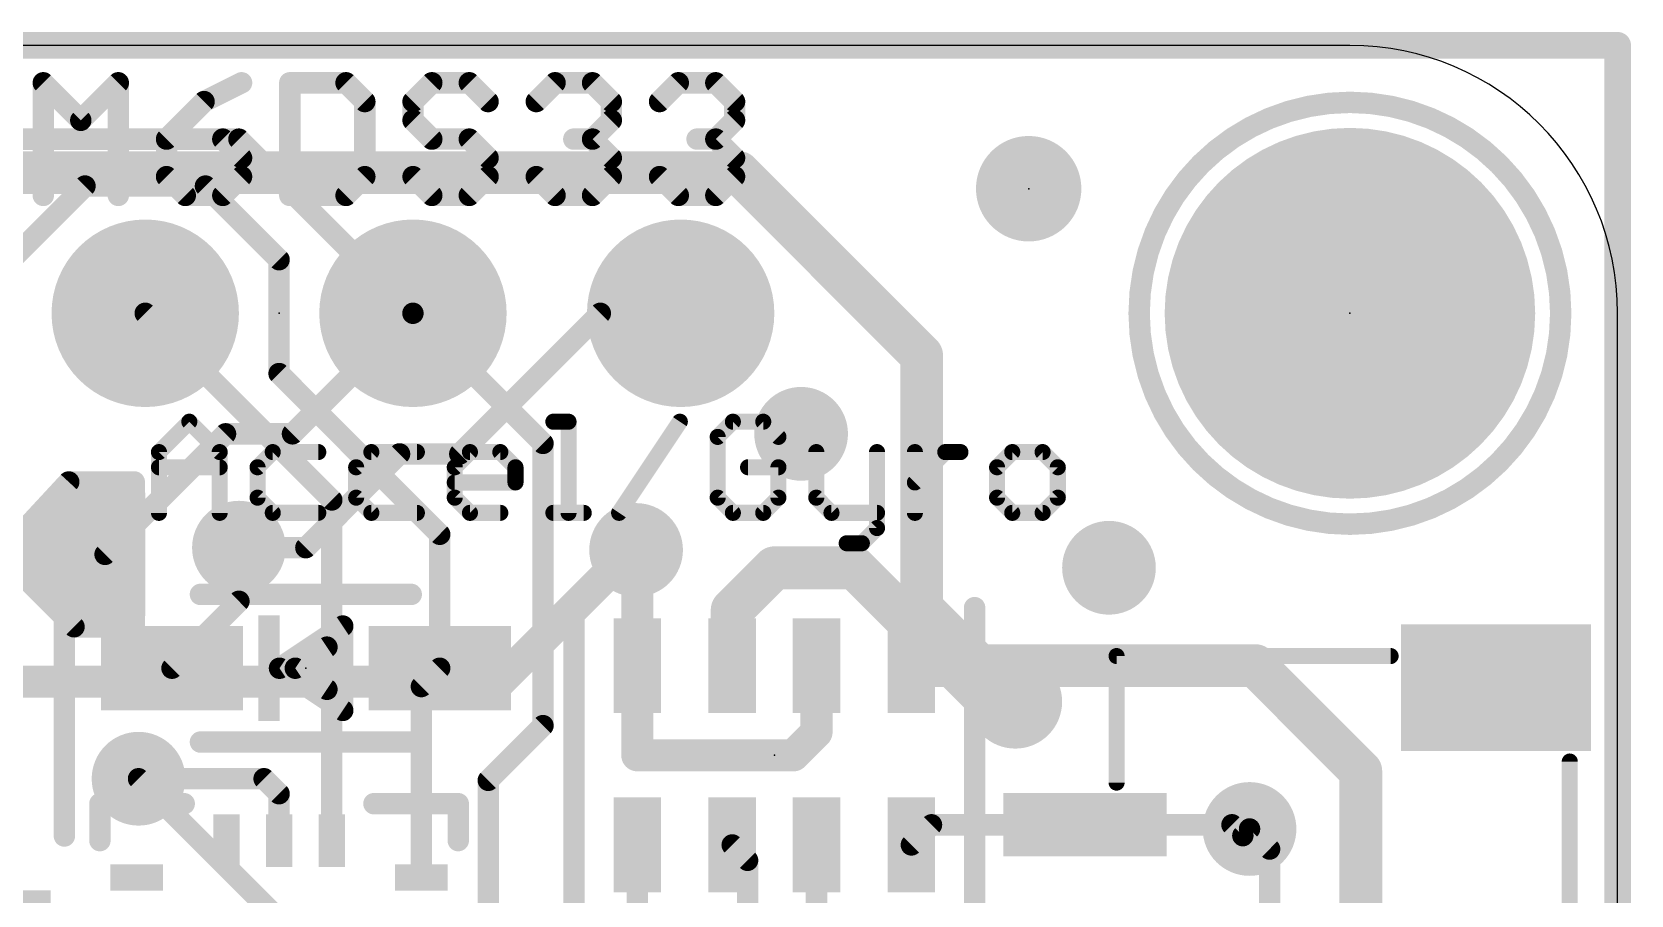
# Model space of a CAD drawing. Extents: x -0.1 to 25.5, y -0.1 to 17.9.
# Drawn here: x 10.36 to 25.53, y 9.72 to 17.91 of the extents above; entities that cross this region are included whole.
import ezdxf

# ---------------------------------------------------------------- set-up
doc = ezdxf.new("R2010")
doc.units = 0
for name, color, linetype in [('1', 12, 'CONTINUOUS'), ('16', 5, 'CONTINUOUS'), ('17', 110, 'CONTINUOUS'), ('18', 110, 'CONTINUOUS'), ('20', 53, 'CONTINUOUS'), ('21', 40, 'CONTINUOUS'), ('23', 40, 'CONTINUOUS')]:
    doc.layers.add(name, color=color, linetype=linetype)

# ---------------------------------------------------------------- blocks, each defined once
blk = doc.blocks.new('RECT121920X243840R50')
at = {"const_width": 0.1905}
blk.add_lwpolyline([(0.2858, -0.5715), (0.2858, 0.5715, 0.4142), (0.1905, 0.6668), (-0.1905, 0.6668, 0.4142), (-0.2858, 0.5715), (-0.2858, -0.5715, 0.4142), (-0.1905, -0.6668), (0.1905, -0.6668, 0.4142)], format="xyb", close=True, dxfattribs=at)
blk.add_solid([(-0.2159, -0.5969), (0.2159, -0.5969), (-0.2159, 0.5969), (0.2159, 0.5969)])
blk = doc.blocks.new('RECT')
blk.add_solid([(-0.5, -0.5), (0.5, -0.5), (-0.5, 0.5), (0.5, 0.5)])
blk = doc.blocks.new('PIE')
at = {"const_width": 0.5}
blk.add_lwpolyline([(0, -0.25, 1), (0, 0.25, 1), (0, -0.25)], format="xyb", dxfattribs=at)
blk = doc.blocks.new('ROUNDP')
at = {"const_width": 0.5}
blk.add_lwpolyline([(0, -0.25, 1), (0, 0.25, 1), (0, -0.25)], format="xyb", dxfattribs=at)
blk = doc.blocks.new('ROUNDV')
at = {"const_width": 0.5}
blk.add_lwpolyline([(0, -0.25, 1), (0, 0.25, 1), (0, -0.25)], format="xyb", dxfattribs=at)

msp = doc.modelspace()

# ---------------------------------------------------------------- linework, layer by layer
at = {"layer": '1'}
for points, const_width in [([(0, 17.78), (25.4, 17.78)], 0.254), ([(25.4, 17.78), (25.4, 0)], 0.254), ([(8.7976, 16.891), (12.319, 16.891)], 0.2032), ([(12.319, 16.891), (13.97, 15.24)], 0.2032), ([(10.8585, 16.4465), (10.0965, 15.6845)], 0.2032), ([(12.0015, 16.4465), (10.8585, 16.4465)], 0.2032), ([(12.7, 15.748), (12.0015, 16.4465)], 0.2032), ([(12.7, 14.6685), (12.7, 15.748)], 0.2032), ([(13.2, 13.47), (11.43, 15.24)], 0.2032), ([(15.2038, 14.0062), (13.97, 15.24)], 0.2032), ([(14.224, 13.1445), (12.7, 14.6685)], 0.2032), ([(15.2038, 11.3303), (15.2038, 14.0062)], 0.2032), ([(13.2, 10.24), (13.2, 13.47)], 0.2032), ([(14.224, 11.8745), (14.224, 13.1445)], 0.2032), ([(12.319, 13.0175), (12.319, 12.5095)], 0.2032), ([(16.0873, 12.9957), (16.099, 12.984)], 0.3048), ([(16.099, 12.984), (16.099, 11.899)], 0.3048), ([(16.999, 12.427), (17.399, 12.827)], 0.4064), ([(17.399, 12.827), (18.161, 12.827)], 0.4064), ([(18.161, 12.827), (18.699, 12.289)], 0.4064), ([(11.684, 11.8745), (12.319, 12.5095)], 0.2032), ([(16.999, 11.899), (16.999, 12.427)], 0.4064), ([(18.699, 12.289), (19.431, 11.557)], 0.4064), ([(18.699, 12.289), (18.699, 11.899)], 0.4064), ([(16.099, 11.899), (16.099, 11.049)], 0.3048), ([(17.799, 11.2671), (17.799, 11.899)], 0.3048), ([(21.9623, 11.899), (18.699, 11.899)], 0.4064), ([(22.9631, 10.8981), (21.9623, 11.899)], 0.4064), ([(14.05, 11.7005), (14.224, 11.8745)], 0.2032), ([(14.05, 9.89), (14.05, 11.7005)], 0.2032), ([(19.685, 11.557), (19.431, 11.557)], 0.4064), ([(15.2038, 11.3303), (14.685, 10.8115)], 0.2032), ([(17.5809, 11.049), (17.799, 11.2671)], 0.3048), ([(16.099, 11.049), (17.5809, 11.049)], 0.3048), ([(22.9631, 8.9931), (22.9631, 10.8981)], 0.4064), ([(12.5577, 10.8268), (11.3665, 10.8268)], 0.2032), ([(12.7, 10.6845), (12.5577, 10.8268)], 0.2032), ([(12.7, 10.24), (12.7, 10.6845)], 0.2032), ([(14.685, 10.8115), (14.685, 9.5805)], 0.2032), ([(18.89, 10.39), (18.699, 10.199)], 0.2032), ([(20.346, 10.39), (18.89, 10.39)], 0.2032), ([(20.346, 10.39), (21.741, 10.39)], 0.2032), ([(21.741, 10.39), (21.844, 10.287)], 0.2032), ([(21.844, 10.287), (21.9075, 10.3505)], 0.2032), ([(16.099, 10.199), (16.099, 9.241)], 0.2032), ([(16.999, 10.199), (17.145, 10.053)], 0.2032), ([(17.799, 9.2957), (17.799, 10.199)], 0.2032), ([(17.145, 10.053), (17.145, 8.89)], 0.2032)]:
    msp.add_lwpolyline(points, dxfattribs=dict(at, const_width=const_width))
for points, const_width in [([(25.4635, 17.78, 1), (25.3365, 17.78)], 0.127), ([(25.4, 17.7165, 1), (25.4, 17.8435)], 0.127), ([(12.3549, 16.9269, 1), (12.2831, 16.8551)], 0.1016), ([(12.319, 16.8402, 1), (12.319, 16.9418)], 0.1016), ([(10.8585, 16.4973, 1), (10.8585, 16.3957)], 0.1016), ([(10.8944, 16.4106, 1), (10.8226, 16.4824)], 0.1016), ([(12.0374, 16.4824, 1), (11.9656, 16.4106)], 0.1016), ([(12.0015, 16.3957, 1), (12.0015, 16.4973)], 0.1016), ([(12.7508, 15.748, 1), (12.6492, 15.748)], 0.1016), ([(12.6641, 15.7121, 1), (12.7359, 15.7839)], 0.1016), ([(11.4659, 15.2759, 1), (11.3941, 15.2041)], 0.1016), ([(14.0059, 15.2759, 1), (13.9341, 15.2041)], 0.1016), ([(13.9341, 15.2041, 1), (14.0059, 15.2759)], 0.1016), ([(12.7359, 14.7044, 1), (12.6641, 14.6326)], 0.1016), ([(12.6492, 14.6685, 1), (12.7508, 14.6685)], 0.1016), ([(15.2546, 14.0062, 1), (15.153, 14.0062)], 0.1016), ([(15.1679, 13.9703, 1), (15.2397, 14.0421)], 0.1016), ([(13.2508, 13.47, 1), (13.1492, 13.47)], 0.1016), ([(13.1641, 13.4341, 1), (13.2359, 13.5059)], 0.1016), ([(14.2748, 13.1445, 1), (14.1732, 13.1445)], 0.1016), ([(14.1881, 13.1086, 1), (14.2599, 13.1804)], 0.1016), ([(12.3698, 13.0175, 1), (12.2682, 13.0175)], 0.1016), ([(16.1412, 13.0495, 1), (16.0335, 12.9418)], 0.1524), ([(16.1752, 12.984, 1), (16.0228, 12.984)], 0.1524), ([(16.0451, 12.9301, 1), (16.1529, 13.0379)], 0.1524), ([(17.399, 12.9286, 1), (17.399, 12.7254)], 0.2032), ([(17.4708, 12.7552, 1), (17.3272, 12.8988)], 0.2032), ([(18.2328, 12.8988, 1), (18.0892, 12.7552)], 0.2032), ([(18.161, 12.7254, 1), (18.161, 12.9286)], 0.2032), ([(12.3549, 12.4736, 1), (12.2831, 12.5454)], 0.1016), ([(17.1006, 12.427, 1), (16.8974, 12.427)], 0.2032), ([(16.9272, 12.4988, 1), (17.0708, 12.3552)], 0.2032), ([(12.2682, 12.5095, 1), (12.3698, 12.5095)], 0.1016), ([(18.8006, 12.289, 1), (18.5974, 12.289)], 0.2032), ([(18.7708, 12.3608, 1), (18.6272, 12.2172)], 0.2032), ([(18.6272, 12.2172, 1), (18.7708, 12.3608)], 0.2032), ([(16.1752, 11.899, 1), (16.0228, 11.899)], 0.1524), ([(16.8974, 11.899, 1), (17.1006, 11.899)], 0.2032), ([(17.8752, 11.899, 1), (17.7228, 11.899)], 0.1524), ([(18.699, 12.0006, 1), (18.699, 11.7974)], 0.2032), ([(18.5974, 11.899, 1), (18.8006, 11.899)], 0.2032), ([(22.0341, 11.9708, 1), (21.8904, 11.8272)], 0.2032), ([(21.9623, 11.7974, 1), (21.9623, 12.0006)], 0.2032), ([(11.6481, 11.9104, 1), (11.7199, 11.8386)], 0.1016), ([(14.1732, 11.8745, 1), (14.2748, 11.8745)], 0.1016), ([(14.2599, 11.8386, 1), (14.1881, 11.9104)], 0.1016), ([(16.0228, 11.899, 1), (16.1752, 11.899)], 0.1524), ([(14.1008, 11.7005, 1), (13.9992, 11.7005)], 0.1016), ([(14.0141, 11.7364, 1), (14.0859, 11.6646)], 0.1016), ([(19.431, 11.6586, 1), (19.431, 11.4554)], 0.2032), ([(19.3592, 11.4852, 1), (19.5028, 11.6288)], 0.2032), ([(19.685, 11.4554, 1), (19.685, 11.6586)], 0.2032), ([(15.153, 11.3303, 1), (15.2546, 11.3303)], 0.1016), ([(15.2397, 11.2944, 1), (15.1679, 11.3662)], 0.1016), ([(17.8529, 11.2132, 1), (17.7451, 11.321)], 0.1524), ([(17.7228, 11.2671, 1), (17.8752, 11.2671)], 0.1524), ([(16.099, 11.1252, 1), (16.099, 10.9728)], 0.1524), ([(16.0228, 11.049, 1), (16.1752, 11.049)], 0.1524), ([(17.527, 11.1029, 1), (17.6348, 10.9951)], 0.1524), ([(17.5809, 10.9728, 1), (17.5809, 11.1252)], 0.1524), ([(23.0647, 10.8981, 1), (22.8615, 10.8981)], 0.2032), ([(11.3665, 10.8776, 1), (11.3665, 10.776)], 0.1016), ([(12.5936, 10.8627, 1), (12.5218, 10.7909)], 0.1016), ([(12.5577, 10.776, 1), (12.5577, 10.8776)], 0.1016), ([(22.8913, 10.8263, 1), (23.035, 10.97)], 0.2032), ([(12.7508, 10.6845, 1), (12.6492, 10.6845)], 0.1016), ([(14.7358, 10.8115, 1), (14.6342, 10.8115)], 0.1016), ([(14.6491, 10.8474, 1), (14.7209, 10.7756)], 0.1016), ([(12.6641, 10.6486, 1), (12.7359, 10.7204)], 0.1016), ([(18.89, 10.4408, 1), (18.89, 10.3392)], 0.1016), ([(18.9259, 10.3541, 1), (18.8541, 10.4259)], 0.1016), ([(20.346, 10.4408, 1), (20.346, 10.3392)], 0.1016), ([(20.346, 10.3392, 1), (20.346, 10.4408)], 0.1016), ([(21.7769, 10.4259, 1), (21.7051, 10.3541)], 0.1016), ([(21.741, 10.3392, 1), (21.741, 10.4408)], 0.1016), ([(21.8081, 10.3229, 1), (21.8799, 10.2511)], 0.1016), ([(21.8081, 10.2511, 1), (21.8799, 10.3229)], 0.1016), ([(21.9434, 10.3146, 1), (21.8716, 10.3864)], 0.1016), ([(12.6492, 10.24, 1), (12.7508, 10.24)], 0.1016), ([(13.1492, 10.24, 1), (13.2508, 10.24)], 0.1016), ([(16.1498, 10.199, 1), (16.0482, 10.199)], 0.1016), ([(17.0349, 10.2349, 1), (16.9631, 10.1631)], 0.1016), ([(17.8498, 10.199, 1), (17.7482, 10.199)], 0.1016), ([(18.6631, 10.2349, 1), (18.7349, 10.1631)], 0.1016), ([(17.1958, 10.053, 1), (17.0942, 10.053)], 0.1016), ([(17.1091, 10.0171, 1), (17.1809, 10.0889)], 0.1016), ([(13.9992, 9.89, 1), (14.1008, 9.89)], 0.1016)]:
    msp.add_lwpolyline(points, format="xyb", dxfattribs=dict(at, const_width=const_width))
at = {"layer": '16'}
for points, const_width in [([(0, 17.78), (25.4, 17.78)], 0.254), ([(25.4, 17.78), (25.4, 0)], 0.254), ([(7.3691, 16.5735), (17.0636, 16.5735)], 0.4064), ([(17.0636, 16.5735), (18.796, 14.8411)], 0.4064), ([(13.97, 15.24), (12.827, 14.097)], 0.2032), ([(15.748, 15.24), (14.4145, 13.9065)], 0.2032), ([(16.51, 15.24), (15.748, 15.24)], 0.2032), ([(18.796, 14.8411), (18.796, 12.446)], 0.4064), ([(12.192, 14.097), (11.049, 12.954)], 0.2032), ([(12.827, 14.097), (12.192, 14.097)], 0.2032), ([(13.843, 13.9065), (12.954, 13.0175)], 0.2032), ([(14.4145, 13.9065), (13.843, 13.9065)], 0.2032), ([(10.7045, 13.6406), (10.0679, 12.954)], 0.2032), ([(10.6802, 13.6144), (11.326, 13.6144)], 0.2032), ([(11.326, 13.6406), (10.7045, 13.6406)], 0.2032), ([(11.326, 12.2674), (11.326, 13.6406)], 0.2032), ([(10.4918, 13.4112), (11.326, 13.4112)], 0.2032), ([(10.3034, 13.208), (11.326, 13.208)], 0.2032), ([(10.0679, 12.954), (10.7545, 12.2674)], 0.2032), ([(10.115, 13.0048), (11.326, 13.0048)], 0.2032), ([(12.319, 13.0175), (12.954, 13.0175)], 0.2032), ([(14.7955, 11.7475), (16.0655, 13.0175)], 0.3048), ([(16.0873, 12.9957), (16.0655, 13.0175)], 0.3048), ([(10.2203, 12.8016), (11.326, 12.8016)], 0.2032), ([(10.4235, 12.5984), (11.326, 12.5984)], 0.2032), ([(18.796, 12.446), (19.685, 11.557)], 0.4064), ([(10.6267, 12.3952), (11.326, 12.3952)], 0.2032), ([(10.7545, 12.2674), (11.326, 12.2674)], 0.2032), ([(14.7955, 11.7475), (9.017, 11.7475)], 0.3048), ([(11.3665, 10.8268), (19.05, 3.1433)], 0.2032), ([(21.9075, 10.3505), (22.098, 10.16)], 0.2032), ([(22.098, 10.16), (22.098, 4.7727)], 0.2032)]:
    msp.add_lwpolyline(points, dxfattribs=dict(at, const_width=const_width))
for points, const_width in [([(25.4635, 17.78, 1), (25.3365, 17.78)], 0.127), ([(25.4, 17.7165, 1), (25.4, 17.8435)], 0.127), ([(17.1355, 16.6453, 1), (16.9918, 16.5017)], 0.2032), ([(17.0636, 16.4719, 1), (17.0636, 16.6751)], 0.2032), ([(14.0059, 15.2041, 1), (13.9341, 15.2759)], 0.1016), ([(15.748, 15.2908, 1), (15.748, 15.1892)], 0.1016), ([(15.7839, 15.2041, 1), (15.7121, 15.2759)], 0.1016), ([(16.51, 15.1892, 1), (16.51, 15.2908)], 0.1016), ([(18.8976, 14.8411, 1), (18.6944, 14.8411)], 0.2032), ([(18.7242, 14.7693, 1), (18.8678, 14.913)], 0.2032), ([(12.192, 14.1478, 1), (12.192, 14.0462)], 0.1016), ([(12.2279, 14.0611, 1), (12.1561, 14.1329)], 0.1016), ([(12.7911, 14.1329, 1), (12.8629, 14.0611)], 0.1016), ([(12.827, 14.0462, 1), (12.827, 14.1478)], 0.1016), ([(13.843, 13.9573, 1), (13.843, 13.8557)], 0.1016), ([(13.8789, 13.8706, 1), (13.8071, 13.9424)], 0.1016), ([(14.3786, 13.9424, 1), (14.4504, 13.8706)], 0.1016), ([(14.4145, 13.8557, 1), (14.4145, 13.9573)], 0.1016), ([(10.6802, 13.6652, 1), (10.6802, 13.5636)], 0.1016), ([(10.7045, 13.6914, 1), (10.7045, 13.5898)], 0.1016), ([(10.7418, 13.6061, 1), (10.6672, 13.6751)], 0.1016), ([(11.3768, 13.6406, 1), (11.2752, 13.6406)], 0.1016), ([(11.326, 13.5898, 1), (11.326, 13.6914)], 0.1016), ([(11.326, 13.5636, 1), (11.326, 13.6652)], 0.1016), ([(10.4918, 13.462, 1), (10.4918, 13.3604)], 0.1016), ([(11.326, 13.3604, 1), (11.326, 13.462)], 0.1016), ([(11.326, 13.1572, 1), (11.326, 13.2588)], 0.1016), ([(11.326, 12.954, 1), (11.326, 13.0556)], 0.1016), ([(12.319, 13.0683, 1), (12.319, 12.9667)], 0.1016), ([(12.9181, 13.0534, 1), (12.9899, 12.9816)], 0.1016), ([(12.954, 12.9667, 1), (12.954, 13.0683)], 0.1016), ([(16.1194, 13.0714, 1), (16.0116, 12.9636)], 0.1524), ([(16.1194, 12.9636, 1), (16.0116, 13.0714)], 0.1524), ([(16.0335, 12.9418, 1), (16.1412, 13.0495)], 0.1524), ([(11.0131, 12.9899, 1), (11.0849, 12.9181)], 0.1016), ([(11.326, 12.7508, 1), (11.326, 12.8524)], 0.1016), ([(10.4235, 12.6492, 1), (10.4235, 12.5476)], 0.1016), ([(11.326, 12.5476, 1), (11.326, 12.6492)], 0.1016), ([(18.8678, 12.5178, 1), (18.7242, 12.3742)], 0.2032), ([(10.6267, 12.446, 1), (10.6267, 12.3444)], 0.1016), ([(11.326, 12.3444, 1), (11.326, 12.446)], 0.1016), ([(18.6944, 12.446, 1), (18.8976, 12.446)], 0.2032), ([(10.7545, 12.3182, 1), (10.7545, 12.2166)], 0.1016), ([(10.7186, 12.2315, 1), (10.7904, 12.3033)], 0.1016), ([(11.2752, 12.2674, 1), (11.3768, 12.2674)], 0.1016), ([(11.326, 12.2166, 1), (11.326, 12.3182)], 0.1016), ([(14.7416, 11.8014, 1), (14.8494, 11.6936)], 0.1524), ([(14.7955, 11.6713, 1), (14.7955, 11.8237)], 0.1524), ([(19.6132, 11.4852, 1), (19.7568, 11.6288)], 0.2032), ([(11.4024, 10.8627, 1), (11.3306, 10.7909)], 0.1016), ([(21.9434, 10.3864, 1), (21.8716, 10.3146)], 0.1016), ([(22.1488, 10.16, 1), (22.0472, 10.16)], 0.1016), ([(22.0621, 10.1241, 1), (22.1339, 10.1959)], 0.1016)]:
    msp.add_lwpolyline(points, format="xyb", dxfattribs=dict(at, const_width=const_width))
at = {"layer": '20'}
for p, q in [((22.86, 17.78), (2.54, 17.78)), ((25.4, 2.54), (25.4, 15.24))]:
    msp.add_line(p, q, dxfattribs=at)
msp.add_arc((22.86, 15.24), 2.54, 0, 90, dxfattribs=at)
at = {"layer": '21'}
for points, const_width in [([(10.4628, 16.3576), (10.4628, 17.4253)], 0.2032), ([(10.4628, 17.4253), (10.8187, 17.0694)], 0.2032), ([(10.8187, 17.0694), (11.1746, 17.4253)], 0.2032), ([(11.1746, 17.4253), (11.1746, 16.3576)], 0.2032), ([(12.344, 17.4253), (11.9881, 17.2474)], 0.2032), ([(12.8016, 17.4253), (12.8016, 16.3576)], 0.2032), ([(13.3354, 17.4253), (12.8016, 17.4253)], 0.2032), ([(13.5134, 17.2474), (13.3354, 17.4253)], 0.2032), ([(14.1489, 17.4253), (13.971, 17.2474)], 0.2032), ([(14.5048, 17.4253), (14.1489, 17.4253)], 0.2032), ([(14.6828, 17.2474), (14.5048, 17.4253)], 0.2032), ([(15.1404, 17.2474), (15.3183, 17.4253)], 0.2032), ([(15.3183, 17.4253), (15.6742, 17.4253)], 0.2032), ([(15.6742, 17.4253), (15.8522, 17.2474)], 0.2032), ([(16.3098, 17.2474), (16.4877, 17.4253)], 0.2032), ([(16.4877, 17.4253), (16.8436, 17.4253)], 0.2032), ([(16.8436, 17.4253), (17.0216, 17.2474)], 0.2032), ([(11.9881, 17.2474), (11.6322, 16.8915)], 0.2032), ([(13.5134, 16.5356), (13.5134, 17.2474)], 0.2032), ([(13.971, 17.2474), (13.971, 17.0694)], 0.2032), ([(15.8522, 17.2474), (15.8522, 17.0694)], 0.2032), ([(17.0216, 17.2474), (17.0216, 17.0694)], 0.2032), ([(13.971, 17.0694), (14.1489, 16.8915)], 0.2032), ([(15.8522, 17.0694), (15.6742, 16.8915)], 0.2032), ([(17.0216, 17.0694), (16.8436, 16.8915)], 0.2032), ([(11.6322, 16.8915), (11.6322, 16.5356)], 0.2032), ([(12.1661, 16.8915), (11.6322, 16.8915)], 0.2032), ([(12.344, 16.7135), (12.1661, 16.8915)], 0.2032), ([(14.1489, 16.8915), (14.5048, 16.8915)], 0.2032), ([(14.5048, 16.8915), (14.6828, 16.7135)], 0.2032), ([(15.6742, 16.8915), (15.4963, 16.8915)], 0.2032), ([(15.6742, 16.8915), (15.8522, 16.7135)], 0.2032), ([(16.8436, 16.8915), (16.6657, 16.8915)], 0.2032), ([(16.8436, 16.8915), (17.0216, 16.7135)], 0.2032), ([(12.344, 16.5356), (12.344, 16.7135)], 0.2032), ([(14.6828, 16.7135), (14.6828, 16.5356)], 0.2032), ([(15.8522, 16.7135), (15.8522, 16.5356)], 0.2032), ([(17.0216, 16.7135), (17.0216, 16.5356)], 0.2032), ([(11.6322, 16.5356), (11.8101, 16.3576)], 0.2032), ([(12.1661, 16.3576), (12.344, 16.5356)], 0.2032), ([(13.3354, 16.3576), (13.5134, 16.5356)], 0.2032), ([(14.1489, 16.3576), (13.971, 16.5356)], 0.2032), ([(14.6828, 16.5356), (14.5048, 16.3576)], 0.2032), ([(15.3183, 16.3576), (15.1404, 16.5356)], 0.2032), ([(15.8522, 16.5356), (15.6742, 16.3576)], 0.2032), ([(16.4877, 16.3576), (16.3098, 16.5356)], 0.2032), ([(17.0216, 16.5356), (16.8436, 16.3576)], 0.2032), ([(11.8101, 16.3576), (12.1661, 16.3576)], 0.2032), ([(12.8016, 16.3576), (13.3354, 16.3576)], 0.2032), ([(14.5048, 16.3576), (14.1489, 16.3576)], 0.2032), ([(15.6742, 16.3576), (15.3183, 16.3576)], 0.2032), ([(16.8436, 16.3576), (16.4877, 16.3576)], 0.2032), ([(11.5603, 13.9239), (11.8484, 14.212)], 0.1524), ([(11.8484, 14.212), (12.1365, 13.9239)], 0.1524), ([(15.3024, 14.212), (15.4464, 14.212)], 0.1524), ([(15.4464, 14.212), (15.4464, 13.3477)], 0.1524), ([(15.926, 13.3477), (16.5023, 14.212)], 0.1524), ([(17.0056, 14.212), (16.8616, 14.068)], 0.1524), ([(17.2937, 14.212), (17.0056, 14.212)], 0.1524), ([(17.4378, 14.068), (17.2937, 14.212)], 0.1524), ([(16.8616, 14.068), (16.8616, 13.4918)], 0.1524), ([(11.5603, 13.3477), (11.5603, 13.9239)], 0.1524), ([(12.1365, 13.9239), (12.1365, 13.3477)], 0.1524), ([(12.6399, 13.9239), (12.4958, 13.7799)], 0.1524), ([(13.072, 13.9239), (12.6399, 13.9239)], 0.1524), ([(13.5754, 13.9239), (13.4313, 13.7799)], 0.1524), ([(14.0075, 13.9239), (13.5754, 13.9239)], 0.1524), ([(14.3668, 13.7799), (14.5109, 13.9239)], 0.1524), ([(14.5109, 13.9239), (14.799, 13.9239)], 0.1524), ([(14.799, 13.9239), (14.9431, 13.7799)], 0.1524), ([(17.7971, 13.9239), (17.7971, 13.4918)], 0.1524), ([(18.3733, 13.9239), (18.3733, 13.2036)], 0.1524), ([(18.7326, 13.3477), (18.7326, 13.9239)], 0.1524), ([(18.7326, 13.6358), (19.0207, 13.9239)], 0.1524), ([(19.0207, 13.9239), (19.1648, 13.9239)], 0.1524), ([(19.6562, 13.9239), (19.5122, 13.7799)], 0.1524), ([(19.9444, 13.9239), (19.6562, 13.9239)], 0.1524), ([(20.0884, 13.7799), (19.9444, 13.9239)], 0.1524), ([(11.5603, 13.7799), (12.1365, 13.7799)], 0.1524), ([(12.4958, 13.7799), (12.4958, 13.4918)], 0.1524), ([(13.4313, 13.7799), (13.4313, 13.4918)], 0.1524), ([(14.3668, 13.4918), (14.3668, 13.7799)], 0.1524), ([(14.9431, 13.7799), (14.9431, 13.6358)], 0.1524), ([(17.4378, 13.7799), (17.1497, 13.7799)], 0.1524), ([(17.4378, 13.4918), (17.4378, 13.7799)], 0.1524), ([(19.5122, 13.7799), (19.5122, 13.4918)], 0.1524), ([(20.0884, 13.4918), (20.0884, 13.7799)], 0.1524), ([(14.9431, 13.6358), (14.3668, 13.6358)], 0.1524), ([(12.4958, 13.4918), (12.6399, 13.3477)], 0.1524), ([(13.4313, 13.4918), (13.5754, 13.3477)], 0.1524), ([(14.5109, 13.3477), (14.3668, 13.4918)], 0.1524), ([(16.8616, 13.4918), (17.0056, 13.3477)], 0.1524), ([(17.2937, 13.3477), (17.4378, 13.4918)], 0.1524), ([(17.7971, 13.4918), (17.9411, 13.3477)], 0.1524), ([(19.5122, 13.4918), (19.6562, 13.3477)], 0.1524), ([(19.9444, 13.3477), (20.0884, 13.4918)], 0.1524), ([(12.6399, 13.3477), (13.072, 13.3477)], 0.1524), ([(13.5754, 13.3477), (14.0075, 13.3477)], 0.1524), ([(14.799, 13.3477), (14.5109, 13.3477)], 0.1524), ([(15.3024, 13.3477), (15.5905, 13.3477)], 0.1524), ([(17.0056, 13.3477), (17.2937, 13.3477)], 0.1524), ([(17.9411, 13.3477), (18.3733, 13.3477)], 0.1524), ([(19.6562, 13.3477), (19.9444, 13.3477)], 0.1524), ([(18.3733, 13.2036), (18.2292, 13.0596)], 0.1524), ([(10.663, 13.084), (10.663, 10.284)], 0.2032), ([(18.2292, 13.0596), (18.0852, 13.0596)], 0.1524), ([(11.954, 12.5745), (13.954, 12.5745)], 0.2032), ([(15.499, 9.649), (15.499, 12.449)], 0.2032), ([(19.299, 12.449), (19.299, 9.649)], 0.2032), ([(12.704, 11.8745), (13.304, 12.2745)], 0.2032), ([(13.304, 12.2745), (13.304, 11.4745)], 0.2032), ([(12.854, 11.8745), (13.154, 12.0745)], 0.2032), ([(13.154, 12.0745), (13.154, 11.6745)], 0.2032), ([(13.0255, 11.9888), (13.154, 11.9888)], 0.2032), ([(20.646, 10.79), (20.646, 11.99)], 0.1524), ([(20.646, 11.99), (23.246, 11.99)], 0.1524), ([(13.304, 11.4745), (12.704, 11.8745)], 0.2032), ([(13.154, 11.6745), (12.854, 11.8745)], 0.2032), ([(12.9874, 11.7856), (13.154, 11.7856)], 0.2032), ([(13.954, 11.1745), (11.954, 11.1745)], 0.2032), ([(24.946, 6.79), (24.946, 10.99)], 0.1524), ([(11, 10.24), (11, 10.59)], 0.2032), ([(11, 10.59), (11.8, 10.59)], 0.2032), ([(13.6, 10.59), (14.4, 10.59)], 0.2032), ([(14.4, 10.59), (14.4, 10.24)], 0.2032)]:
    msp.add_lwpolyline(points, dxfattribs=dict(at, const_width=const_width))
for points, const_width in [([(10.5136, 17.4253, 1), (10.412, 17.4253)], 0.1016), ([(10.4987, 17.4612, 1), (10.4269, 17.3894)], 0.1016), ([(11.2254, 17.4253, 1), (11.1238, 17.4253)], 0.1016), ([(11.2105, 17.3894, 1), (11.1387, 17.4612)], 0.1016), ([(12.3667, 17.3799, 1), (12.3213, 17.4707)], 0.1016), ([(12.8524, 17.4253, 1), (12.7508, 17.4253)], 0.1016), ([(12.8016, 17.4761, 1), (12.8016, 17.3745)], 0.1016), ([(13.3714, 17.4612, 1), (13.2995, 17.3894)], 0.1016), ([(13.3354, 17.3745, 1), (13.3354, 17.4761)], 0.1016), ([(14.1489, 17.4761, 1), (14.1489, 17.3745)], 0.1016), ([(14.1849, 17.3894, 1), (14.113, 17.4612)], 0.1016), ([(14.5408, 17.4612, 1), (14.4689, 17.3894)], 0.1016), ([(14.5048, 17.3745, 1), (14.5048, 17.4761)], 0.1016), ([(15.3183, 17.4761, 1), (15.3183, 17.3745)], 0.1016), ([(15.3543, 17.3894, 1), (15.2824, 17.4612)], 0.1016), ([(15.7102, 17.4612, 1), (15.6383, 17.3894)], 0.1016), ([(15.6742, 17.3745, 1), (15.6742, 17.4761)], 0.1016), ([(16.4877, 17.4761, 1), (16.4877, 17.3745)], 0.1016), ([(16.5237, 17.3894, 1), (16.4518, 17.4612)], 0.1016), ([(16.8796, 17.4612, 1), (16.8077, 17.3894)], 0.1016), ([(16.8436, 17.3745, 1), (16.8436, 17.4761)], 0.1016), ([(11.9654, 17.2928, 1), (12.0108, 17.2019)], 0.1016), ([(12.024, 17.2114, 1), (11.9522, 17.2833)], 0.1016), ([(13.5642, 17.2474, 1), (13.4626, 17.2474)], 0.1016), ([(13.4775, 17.2114, 1), (13.5493, 17.2833)], 0.1016), ([(14.0218, 17.2474, 1), (13.9202, 17.2474)], 0.1016), ([(13.9351, 17.2833, 1), (14.0069, 17.2114)], 0.1016), ([(14.6469, 17.2114, 1), (14.7187, 17.2833)], 0.1016), ([(15.1045, 17.2833, 1), (15.1763, 17.2114)], 0.1016), ([(15.903, 17.2474, 1), (15.8014, 17.2474)], 0.1016), ([(15.8163, 17.2114, 1), (15.8881, 17.2833)], 0.1016), ([(16.2739, 17.2833, 1), (16.3457, 17.2114)], 0.1016), ([(17.0724, 17.2474, 1), (16.9708, 17.2474)], 0.1016), ([(16.9857, 17.2114, 1), (17.0575, 17.2833)], 0.1016), ([(22.86, 13.24, 1), (22.86, 17.24, 1), (22.86, 13.24)], 0.2032), ([(10.7828, 17.1053, 1), (10.8546, 17.0335)], 0.1016), ([(10.7828, 17.0335, 1), (10.8546, 17.1053)], 0.1016), ([(14.0069, 17.1053, 1), (13.9351, 17.0335)], 0.1016), ([(15.8881, 17.0335, 1), (15.8163, 17.1053)], 0.1016), ([(17.0575, 17.0335, 1), (16.9857, 17.1053)], 0.1016), ([(11.683, 16.8915, 1), (11.5814, 16.8915)], 0.1016), ([(11.6322, 16.9423, 1), (11.6322, 16.8407)], 0.1016), ([(12.202, 16.9274, 1), (12.1301, 16.8555)], 0.1016), ([(12.1661, 16.8407, 1), (12.1661, 16.9423)], 0.1016), ([(13.9202, 17.0694, 1), (14.0218, 17.0694)], 0.1016), ([(14.1489, 16.9423, 1), (14.1489, 16.8407)], 0.1016), ([(14.5408, 16.9274, 1), (14.4689, 16.8555)], 0.1016), ([(14.5048, 16.8407, 1), (14.5048, 16.9423)], 0.1016), ([(15.4963, 16.9423, 1), (15.4963, 16.8407)], 0.1016), ([(15.7102, 16.9274, 1), (15.6383, 16.8555)], 0.1016), ([(15.6742, 16.8407, 1), (15.6742, 16.9423)], 0.1016), ([(15.8014, 17.0694, 1), (15.903, 17.0694)], 0.1016), ([(16.6657, 16.9423, 1), (16.6657, 16.8407)], 0.1016), ([(16.8796, 16.9274, 1), (16.8077, 16.8555)], 0.1016), ([(16.8436, 16.8407, 1), (16.8436, 16.9423)], 0.1016), ([(16.9708, 17.0694, 1), (17.0724, 17.0694)], 0.1016), ([(11.5963, 16.9274, 1), (11.6681, 16.8555)], 0.1016), ([(14.113, 16.8555, 1), (14.1849, 16.9274)], 0.1016), ([(15.6383, 16.9274, 1), (15.7102, 16.8555)], 0.1016), ([(16.8077, 16.9274, 1), (16.8796, 16.8555)], 0.1016), ([(12.3948, 16.7135, 1), (12.2932, 16.7135)], 0.1016), ([(12.3081, 16.6776, 1), (12.3799, 16.7494)], 0.1016), ([(14.7336, 16.7135, 1), (14.632, 16.7135)], 0.1016), ([(14.6469, 16.6776, 1), (14.7187, 16.7494)], 0.1016), ([(15.903, 16.7135, 1), (15.8014, 16.7135)], 0.1016), ([(15.8163, 16.6776, 1), (15.8881, 16.7494)], 0.1016), ([(17.0724, 16.7135, 1), (16.9708, 16.7135)], 0.1016), ([(16.9857, 16.6776, 1), (17.0575, 16.7494)], 0.1016), ([(11.6681, 16.5715, 1), (11.5963, 16.4996)], 0.1016), ([(11.5814, 16.5356, 1), (11.683, 16.5356)], 0.1016), ([(12.2932, 16.5356, 1), (12.3948, 16.5356)], 0.1016), ([(12.3799, 16.4996, 1), (12.3081, 16.5715)], 0.1016), ([(13.4626, 16.5356, 1), (13.5642, 16.5356)], 0.1016), ([(13.5493, 16.4996, 1), (13.4775, 16.5715)], 0.1016), ([(14.0069, 16.5715, 1), (13.9351, 16.4996)], 0.1016), ([(14.632, 16.5356, 1), (14.7336, 16.5356)], 0.1016), ([(14.7187, 16.4996, 1), (14.6469, 16.5715)], 0.1016), ([(15.1763, 16.5715, 1), (15.1045, 16.4996)], 0.1016), ([(15.8014, 16.5356, 1), (15.903, 16.5356)], 0.1016), ([(15.8881, 16.4996, 1), (15.8163, 16.5715)], 0.1016), ([(16.3457, 16.5715, 1), (16.2739, 16.4996)], 0.1016), ([(16.9708, 16.5356, 1), (17.0724, 16.5356)], 0.1016), ([(17.0575, 16.4996, 1), (16.9857, 16.5715)], 0.1016), ([(10.412, 16.3576, 1), (10.5136, 16.3576)], 0.1016), ([(11.1238, 16.3576, 1), (11.2254, 16.3576)], 0.1016), ([(11.8101, 16.4084, 1), (11.8101, 16.3068)], 0.1016), ([(11.7742, 16.3217, 1), (11.8461, 16.3935)], 0.1016), ([(12.1301, 16.3935, 1), (12.202, 16.3217)], 0.1016), ([(12.1661, 16.3068, 1), (12.1661, 16.4084)], 0.1016), ([(12.8016, 16.4084, 1), (12.8016, 16.3068)], 0.1016), ([(12.7508, 16.3576, 1), (12.8524, 16.3576)], 0.1016), ([(13.2995, 16.3935, 1), (13.3714, 16.3217)], 0.1016), ([(13.3354, 16.3068, 1), (13.3354, 16.4084)], 0.1016), ([(14.1489, 16.4084, 1), (14.1489, 16.3068)], 0.1016), ([(14.113, 16.3217, 1), (14.1849, 16.3935)], 0.1016), ([(14.4689, 16.3935, 1), (14.5408, 16.3217)], 0.1016), ([(14.5048, 16.3068, 1), (14.5048, 16.4084)], 0.1016), ([(15.3183, 16.4084, 1), (15.3183, 16.3068)], 0.1016), ([(15.2824, 16.3217, 1), (15.3543, 16.3935)], 0.1016), ([(15.6383, 16.3935, 1), (15.7102, 16.3217)], 0.1016), ([(15.6742, 16.3068, 1), (15.6742, 16.4084)], 0.1016), ([(16.4877, 16.4084, 1), (16.4877, 16.3068)], 0.1016), ([(16.4518, 16.3217, 1), (16.5237, 16.3935)], 0.1016), ([(16.8077, 16.3935, 1), (16.8796, 16.3217)], 0.1016), ([(16.8436, 16.3068, 1), (16.8436, 16.4084)], 0.1016), ([(11.8753, 14.239, 1), (11.8214, 14.1851)], 0.0762), ([(11.8753, 14.1851, 1), (11.8214, 14.239)], 0.0762), ([(15.3024, 14.2501, 1), (15.3024, 14.1739)], 0.0762), ([(15.4845, 14.212, 1), (15.4083, 14.212)], 0.0762), ([(15.4464, 14.1739, 1), (15.4464, 14.2501)], 0.0762), ([(16.534, 14.1909, 1), (16.4706, 14.2332)], 0.0762), ([(17.0056, 14.2501, 1), (17.0056, 14.1739)], 0.0762), ([(17.0325, 14.1851, 1), (16.9787, 14.239)], 0.0762), ([(17.3207, 14.239, 1), (17.2668, 14.1851)], 0.0762), ([(17.2937, 14.1739, 1), (17.2937, 14.2501)], 0.0762), ([(16.8346, 14.0949, 1), (16.8885, 14.041)], 0.0762), ([(16.8997, 14.068, 1), (16.8235, 14.068)], 0.0762), ([(17.4108, 14.041, 1), (17.4647, 14.0949)], 0.0762), ([(11.5333, 13.9509, 1), (11.5872, 13.897)], 0.0762), ([(11.5984, 13.9239, 1), (11.5222, 13.9239)], 0.0762), ([(12.1746, 13.9239, 1), (12.0984, 13.9239)], 0.0762), ([(12.1096, 13.897, 1), (12.1634, 13.9509)], 0.0762), ([(12.6399, 13.962, 1), (12.6399, 13.8858)], 0.0762), ([(12.6668, 13.897, 1), (12.6129, 13.9509)], 0.0762), ([(13.072, 13.8858, 1), (13.072, 13.962)], 0.0762), ([(13.5754, 13.962, 1), (13.5754, 13.8858)], 0.0762), ([(13.6023, 13.897, 1), (13.5484, 13.9509)], 0.0762), ([(14.0075, 13.8858, 1), (14.0075, 13.962)], 0.0762), ([(14.5109, 13.962, 1), (14.5109, 13.8858)], 0.0762), ([(14.5378, 13.897, 1), (14.4839, 13.9509)], 0.0762), ([(14.8259, 13.9509, 1), (14.7721, 13.897)], 0.0762), ([(14.799, 13.8858, 1), (14.799, 13.962)], 0.0762), ([(17.8352, 13.9239, 1), (17.759, 13.9239)], 0.0762), ([(18.4114, 13.9239, 1), (18.3352, 13.9239)], 0.0762), ([(18.7707, 13.9239, 1), (18.6945, 13.9239)], 0.0762), ([(19.0207, 13.962, 1), (19.0207, 13.8858)], 0.0762), ([(19.0476, 13.897, 1), (18.9938, 13.9509)], 0.0762), ([(19.1648, 13.8858, 1), (19.1648, 13.962)], 0.0762), ([(19.6562, 13.962, 1), (19.6562, 13.8858)], 0.0762), ([(19.6832, 13.897, 1), (19.6293, 13.9509)], 0.0762), ([(19.9713, 13.9509, 1), (19.9174, 13.897)], 0.0762), ([(19.9444, 13.8858, 1), (19.9444, 13.962)], 0.0762), ([(11.5603, 13.818, 1), (11.5603, 13.7418)], 0.0762), ([(12.1365, 13.7418, 1), (12.1365, 13.818)], 0.0762), ([(12.5339, 13.7799, 1), (12.4577, 13.7799)], 0.0762), ([(12.4689, 13.8068, 1), (12.5227, 13.7529)], 0.0762), ([(13.4694, 13.7799, 1), (13.3932, 13.7799)], 0.0762), ([(13.4044, 13.8068, 1), (13.4583, 13.7529)], 0.0762), ([(14.4049, 13.7799, 1), (14.3287, 13.7799)], 0.0762), ([(14.3399, 13.8068, 1), (14.3938, 13.7529)], 0.0762), ([(14.9812, 13.7799, 1), (14.905, 13.7799)], 0.0762), ([(14.9161, 13.7529, 1), (14.97, 13.8068)], 0.0762), ([(17.1497, 13.818, 1), (17.1497, 13.7418)], 0.0762), ([(17.4759, 13.7799, 1), (17.3997, 13.7799)], 0.0762), ([(17.4378, 13.7418, 1), (17.4378, 13.818)], 0.0762), ([(19.4852, 13.8068, 1), (19.5391, 13.7529)], 0.0762), ([(19.5503, 13.7799, 1), (19.4741, 13.7799)], 0.0762), ([(20.1265, 13.7799, 1), (20.0503, 13.7799)], 0.0762), ([(20.0615, 13.7529, 1), (20.1154, 13.8068)], 0.0762), ([(14.3668, 13.6739, 1), (14.3668, 13.5977)], 0.0762), ([(14.905, 13.6358, 1), (14.9812, 13.6358)], 0.0762), ([(14.9431, 13.5977, 1), (14.9431, 13.6739)], 0.0762), ([(18.7056, 13.6628, 1), (18.7595, 13.6089)], 0.0762), ([(12.5227, 13.5187, 1), (12.4689, 13.4648)], 0.0762), ([(12.4577, 13.4918, 1), (12.5339, 13.4918)], 0.0762), ([(13.4583, 13.5187, 1), (13.4044, 13.4648)], 0.0762), ([(13.3932, 13.4918, 1), (13.4694, 13.4918)], 0.0762), ([(14.3938, 13.5187, 1), (14.3399, 13.4648)], 0.0762), ([(14.3287, 13.4918, 1), (14.4049, 13.4918)], 0.0762), ([(16.8885, 13.5187, 1), (16.8346, 13.4648)], 0.0762), ([(16.8235, 13.4918, 1), (16.8997, 13.4918)], 0.0762), ([(17.3997, 13.4918, 1), (17.4759, 13.4918)], 0.0762), ([(17.4647, 13.4648, 1), (17.4108, 13.5187)], 0.0762), ([(17.824, 13.5187, 1), (17.7701, 13.4648)], 0.0762), ([(17.759, 13.4918, 1), (17.8352, 13.4918)], 0.0762), ([(19.5391, 13.5187, 1), (19.4852, 13.4648)], 0.0762), ([(19.4741, 13.4918, 1), (19.5503, 13.4918)], 0.0762), ([(20.0503, 13.4918, 1), (20.1265, 13.4918)], 0.0762), ([(20.1154, 13.4648, 1), (20.0615, 13.5187)], 0.0762), ([(11.5222, 13.3477, 1), (11.5984, 13.3477)], 0.0762), ([(12.0984, 13.3477, 1), (12.1746, 13.3477)], 0.0762), ([(12.6399, 13.3858, 1), (12.6399, 13.3096)], 0.0762), ([(12.6129, 13.3208, 1), (12.6668, 13.3746)], 0.0762), ([(13.072, 13.3096, 1), (13.072, 13.3858)], 0.0762), ([(13.5754, 13.3858, 1), (13.5754, 13.3096)], 0.0762), ([(13.5484, 13.3208, 1), (13.6023, 13.3746)], 0.0762), ([(14.0075, 13.3096, 1), (14.0075, 13.3858)], 0.0762), ([(14.5109, 13.3858, 1), (14.5109, 13.3096)], 0.0762), ([(14.4839, 13.3208, 1), (14.5378, 13.3746)], 0.0762), ([(14.799, 13.3096, 1), (14.799, 13.3858)], 0.0762), ([(15.3024, 13.3858, 1), (15.3024, 13.3096)], 0.0762), ([(15.4083, 13.3477, 1), (15.4845, 13.3477)], 0.0762), ([(15.5905, 13.3096, 1), (15.5905, 13.3858)], 0.0762), ([(15.8943, 13.3688, 1), (15.9577, 13.3266)], 0.0762), ([(17.0056, 13.3858, 1), (17.0056, 13.3096)], 0.0762), ([(16.9787, 13.3208, 1), (17.0325, 13.3746)], 0.0762), ([(17.2668, 13.3746, 1), (17.3207, 13.3208)], 0.0762), ([(17.2937, 13.3096, 1), (17.2937, 13.3858)], 0.0762), ([(17.9411, 13.3858, 1), (17.9411, 13.3096)], 0.0762), ([(17.9142, 13.3208, 1), (17.9681, 13.3746)], 0.0762), ([(18.3733, 13.3096, 1), (18.3733, 13.3858)], 0.0762), ([(18.6945, 13.3477, 1), (18.7707, 13.3477)], 0.0762), ([(19.6562, 13.3858, 1), (19.6562, 13.3096)], 0.0762), ([(19.6293, 13.3208, 1), (19.6832, 13.3746)], 0.0762), ([(19.9174, 13.3746, 1), (19.9713, 13.3208)], 0.0762), ([(19.9444, 13.3096, 1), (19.9444, 13.3858)], 0.0762), ([(18.3352, 13.2036, 1), (18.4114, 13.2036)], 0.0762), ([(18.4002, 13.1767, 1), (18.3464, 13.2306)], 0.0762), ([(10.7138, 13.084, 1), (10.6122, 13.084)], 0.1016), ([(18.0852, 13.0977, 1), (18.0852, 13.0215)], 0.0762), ([(18.2023, 13.0865, 1), (18.2562, 13.0326)], 0.0762), ([(18.2292, 13.0215, 1), (18.2292, 13.0977)], 0.0762), ([(11.954, 12.6253, 1), (11.954, 12.5237)], 0.1016), ([(13.954, 12.5237, 1), (13.954, 12.6253)], 0.1016), ([(15.5498, 12.449, 1), (15.4482, 12.449)], 0.1016), ([(19.3498, 12.449, 1), (19.2482, 12.449)], 0.1016), ([(13.3548, 12.2745, 1), (13.2532, 12.2745)], 0.1016), ([(13.3322, 12.2322, 1), (13.2758, 12.3168)], 0.1016), ([(13.2048, 12.0745, 1), (13.1032, 12.0745)], 0.1016), ([(13.1822, 12.0322, 1), (13.1258, 12.1168)], 0.1016), ([(13.0255, 12.0396, 1), (13.0255, 11.938)], 0.1016), ([(13.154, 11.938, 1), (13.154, 12.0396)], 0.1016), ([(20.6841, 11.99, 1), (20.6079, 11.99)], 0.0762), ([(20.646, 12.0281, 1), (20.646, 11.9519)], 0.0762), ([(23.246, 11.9519, 1), (23.246, 12.0281)], 0.0762), ([(12.7322, 11.9168, 1), (12.6758, 11.8322)], 0.1016), ([(12.6758, 11.9168, 1), (12.7322, 11.8322)], 0.1016), ([(12.8822, 11.9168, 1), (12.8258, 11.8322)], 0.1016), ([(12.8258, 11.9168, 1), (12.8822, 11.8322)], 0.1016), ([(12.9874, 11.8364, 1), (12.9874, 11.7348)], 0.1016), ([(13.154, 11.7348, 1), (13.154, 11.8364)], 0.1016), ([(13.1032, 11.6745, 1), (13.2048, 11.6745)], 0.1016), ([(13.1258, 11.6322, 1), (13.1822, 11.7168)], 0.1016), ([(13.2758, 11.4322, 1), (13.3322, 11.5168)], 0.1016), ([(13.2532, 11.4745, 1), (13.3548, 11.4745)], 0.1016), ([(11.954, 11.2253, 1), (11.954, 11.1237)], 0.1016), ([(13.954, 11.1237, 1), (13.954, 11.2253)], 0.1016), ([(24.9841, 10.99, 1), (24.9079, 10.99)], 0.0762), ([(20.6079, 10.79, 1), (20.6841, 10.79)], 0.0762), ([(11.0508, 10.59, 1), (10.9492, 10.59)], 0.1016), ([(11, 10.6408, 1), (11, 10.5392)], 0.1016), ([(11.8, 10.5392, 1), (11.8, 10.6408)], 0.1016), ([(13.6, 10.6408, 1), (13.6, 10.5392)], 0.1016), ([(14.4508, 10.59, 1), (14.3492, 10.59)], 0.1016), ([(14.4, 10.5392, 1), (14.4, 10.6408)], 0.1016), ([(10.6122, 10.284, 1), (10.7138, 10.284)], 0.1016), ([(10.9492, 10.24, 1), (11.0508, 10.24)], 0.1016), ([(14.3492, 10.24, 1), (14.4508, 10.24)], 0.1016)]:
    msp.add_lwpolyline(points, format="xyb", dxfattribs=dict(at, const_width=const_width))
at = {"layer": '23'}
for p in [(19.812, 16.4211), (12.7, 15.24), (22.86, 15.24), (12.954, 11.8745), (17.399, 11.049)]:
    msp.add_point(p, dxfattribs=at)

# ---------------------------------------------------------------- block references
at = {"layer": '1'}
msp.add_blockref('PIE', (19.812, 16.4211), dxfattribs=at)
for p, xscale, yscale, rotation in [((16.099, 11.899), 0.45, 0.9, 180), ((16.999, 11.899), 0.45, 0.9, 180), ((17.799, 11.899), 0.45, 0.9, 180), ((18.699, 11.899), 0.45, 0.9, 180), ((24.246, 11.69), 1.8, 1.2, 180), ((16.099, 10.199), 0.45, 0.9, 180), ((16.999, 10.199), 0.45, 0.9, 180), ((17.799, 10.199), 0.45, 0.9, 180), ((18.699, 10.199), 0.45, 0.9, 180), ((20.346, 10.39), 1.55, 0.6, 180), ((12.2, 10.24), 0.5, 0.25, 270), ((12.7, 10.24), 0.5, 0.25, 270), ((13.2, 10.24), 0.5, 0.25, 270), ((14.05, 9.89), 0.5, 0.25, 180)]:
    msp.add_blockref('RECT', p, dxfattribs=dict(at, xscale=xscale, yscale=yscale, rotation=rotation))
for p, xscale, yscale in [((11.684, 11.8745), 1.35, 0.8), ((14.224, 11.8745), 1.35, 0.8), ((11.35, 9.89), 0.5, 0.25)]:
    msp.add_blockref('RECT', p, dxfattribs=dict(at, xscale=xscale, yscale=yscale))
at = {"layer": '1', "xscale": 1.075, "rotation": 270}
msp.add_blockref('RECT', (10.033, 9.232), dxfattribs=at)
at = {"layer": '16', "rotation": 180}
msp.add_blockref('RECT121920X243840R50', (11.049, 12.954), dxfattribs=at)
at = {"layer": '17', "xscale": 3.516, "yscale": 3.516}
msp.add_blockref('ROUNDP', (22.86, 15.24), dxfattribs=at)
msp.add_blockref('ROUNDP', (22.86, 15.24), dxfattribs=at)
at = {"layer": '17', "xscale": 1.778, "yscale": 1.778, "rotation": 90}
for p in [(11.43, 15.24), (11.43, 15.24), (13.97, 15.24), (13.97, 15.24), (16.51, 15.24), (16.51, 15.24)]:
    msp.add_blockref('ROUNDP', p, dxfattribs=at)
at = {"layer": '18', "xscale": 0.889, "yscale": 0.889}
for p in [(17.653, 14.097), (17.653, 14.097), (12.319, 13.0175), (12.319, 13.0175), (16.0873, 12.9957), (16.0873, 12.9957), (20.574, 12.827), (20.574, 12.827), (19.685, 11.557), (19.685, 11.557), (11.3665, 10.8268), (11.3665, 10.8268), (21.9075, 10.3505), (21.9075, 10.3505)]:
    msp.add_blockref('ROUNDV', p, dxfattribs=at)
at = {"layer": '21', "xscale": 0.2}
msp.add_blockref('RECT', (12.604, 11.8745), dxfattribs=at)

doc.saveas('drawing.dxf')
